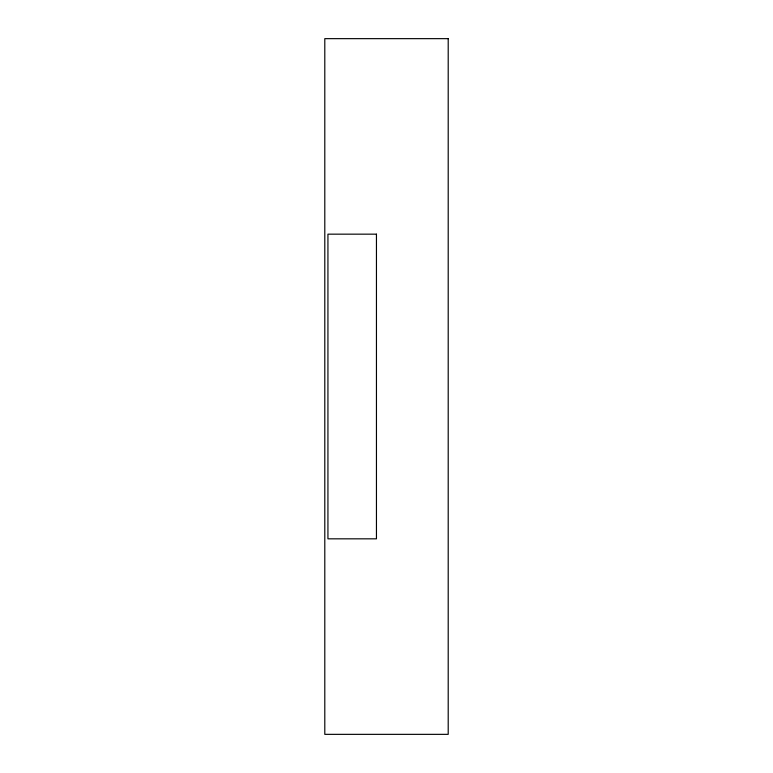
<?xml version="1.0" encoding="UTF-8"?>
<svg xmlns="http://www.w3.org/2000/svg" width="773" height="773" viewBox="0 0 773 773"><rect width="100%" height="100%" fill="white"/><g stroke="black" fill="none" stroke-linecap="round" stroke-linejoin="round"><path stroke-width="1.16" d="M448.205 38.65L324.795 38.65L324.795 734.35L448.205 734.35L448.205 38.65M376.451 234.161L327.936 234.161L327.936 538.829L376.451 538.829L376.451 234.161"/></g></svg>
